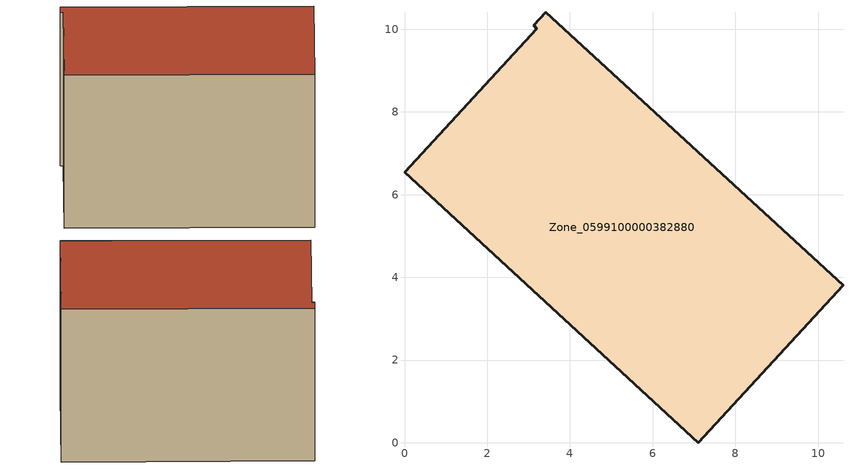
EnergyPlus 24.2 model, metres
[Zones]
Zone_0599100000382880
 floor ground (C_G): 10.6,3.81 7.1,0 0,6.54 3.2,10.01 3.12,10.09 3.41,10.41 z0
 wall outside (C_F): 7.1,0 10.6,3.81 3.41,10.41 3.12,10.09 3.2,10.01 0,6.54 7.1,0 z0:6.83
 roof outside (C_R): 0,6.54 7.1,0 10.6,3.81 3.41,10.41 3.12,10.09 3.2,10.01 z6.83
[BUILDING]
Pand.0599100000382880: North Axis=0; Terrain=City; Loads Convergence Tolerance Value=0.04; Temperature Convergence Tolerance Value=0.4; Solar Distribution=FullExterior; Maximum Number of Warmup Days=25; Minimum Number of Warmup Days=1
[Site:Location]
Rotterdam.The.Hague.AP_ZH_NLD Design_Conditions: Latitude=51.96; Longitude=4.45; Time Zone=1; Elevation=-4.5
[SITE:GROUNDTEMPERATURE:BUILDINGSURFACE]
18, 18, 18, 18, 18, 18, 18, 18, 18, 18, 18, 18
[MATERIAL] Thermal Absorptance=0.9; Solar Absorptance=0.7; Visible Absorptance=0.7
Name | Roughness | Thickness | Conductivity | Density | Specific Heat
G.TI.1992-2005 | MediumSmooth | 0.15 | 0.06 | 540 | 1210
F.TI.1992-2005 | Rough | 0.3 | 0.12 | 1920 | 840
R.TI.1992-2005 | MediumRough | 0.2 | 0.08 | 1500 | 1000
[CONSTRUCTION]
C_G: G.TI.1992-2005
C_F: F.TI.1992-2005
C_R: R.TI.1992-2005
[ZONE]
Zone_0599100000382880: Type=1; Multiplier=1; Ceiling Height=Autocalculate; Volume=Autocalculate; Floor Area=autocalculate; Part of Total Floor Area=Yes
[ZONEINFILTRATION:DESIGNFLOWRATE]
Infil_Zone_0599100000382880: Zone or ZoneList or Space or SpaceList=Zone_0599100000382880; Schedule=AlwaysOn; Design Flow Rate Calculation Method=Flow/Area; Flow Rate per Floor Area=0.0015; Constant Term Coefficient=1; Temperature Term Coefficient=0; Velocity Term Coefficient=0; Velocity Squared Term Coefficient=0
[HVACTEMPLATE:ZONE:IDEALLOADSAIRSYSTEM]
Zone_0599100000382880: Maximum Heating Supply Air Temperature=50; Minimum Cooling Supply Air Temperature=13; Maximum Heating Supply Air Humidity Ratio=0.0156; Minimum Cooling Supply Air Humidity Ratio=0.0077; Heating Limit=NoLimit; Cooling Limit=NoLimit; Dehumidification Control Type=ConstantSensibleHeatRatio; Cooling Sensible Heat Ratio=0.7; Dehumidification Setpoint=60; Humidification Control Type=None; Humidification Setpoint=30; Outdoor Air Method=None; Outdoor Air Flow Rate per Person=0.00944; Outdoor Air Flow Rate per Zone Floor Area=0; Outdoor Air Flow Rate per Zone=0; Demand Controlled Ventilation Type=None; Outdoor Air Economizer Type=NoEconomizer; Heat Recovery Type=None; Sensible Heat Recovery Effectiveness=0.7; Latent Heat Recovery Effectiveness=0.65
[ZONECONTROL:THERMOSTAT]
ThermostatControl_Zone_0599100000382880: Zone or ZoneList=Zone_0599100000382880; Control Type Schedule=DualSetpointControlType; Control 1=Thermostat_Zone_0599100000382880; Temperature Difference Between Cutout And Setpoint=0
[THERMOSTATSETPOINT:DUALSETPOINT]
Thermostat_Zone_0599100000382880: Heating Setpoint Temperature Schedule=HeatingSetpoint_Zone_0599100000382880; Cooling Setpoint Temperature Schedule=CoolingSetpoint_Zone_0599100000382880
[SCHEDULE:COMPACT]
HeatingSetpoint_Zone_0599100000382880: Through: 12/31, For: AllDays, Until: 24:00, 21
CoolingSetpoint_Zone_0599100000382880: Through: 12/31, For: AllDays, Until: 24:00, 24
DualSetpointControlType: Through: 12/31, For: AllDays, Until: 24:00, 4
AlwaysOn: Through: 12/31, For: AllDays, Until: 24:00, 1
